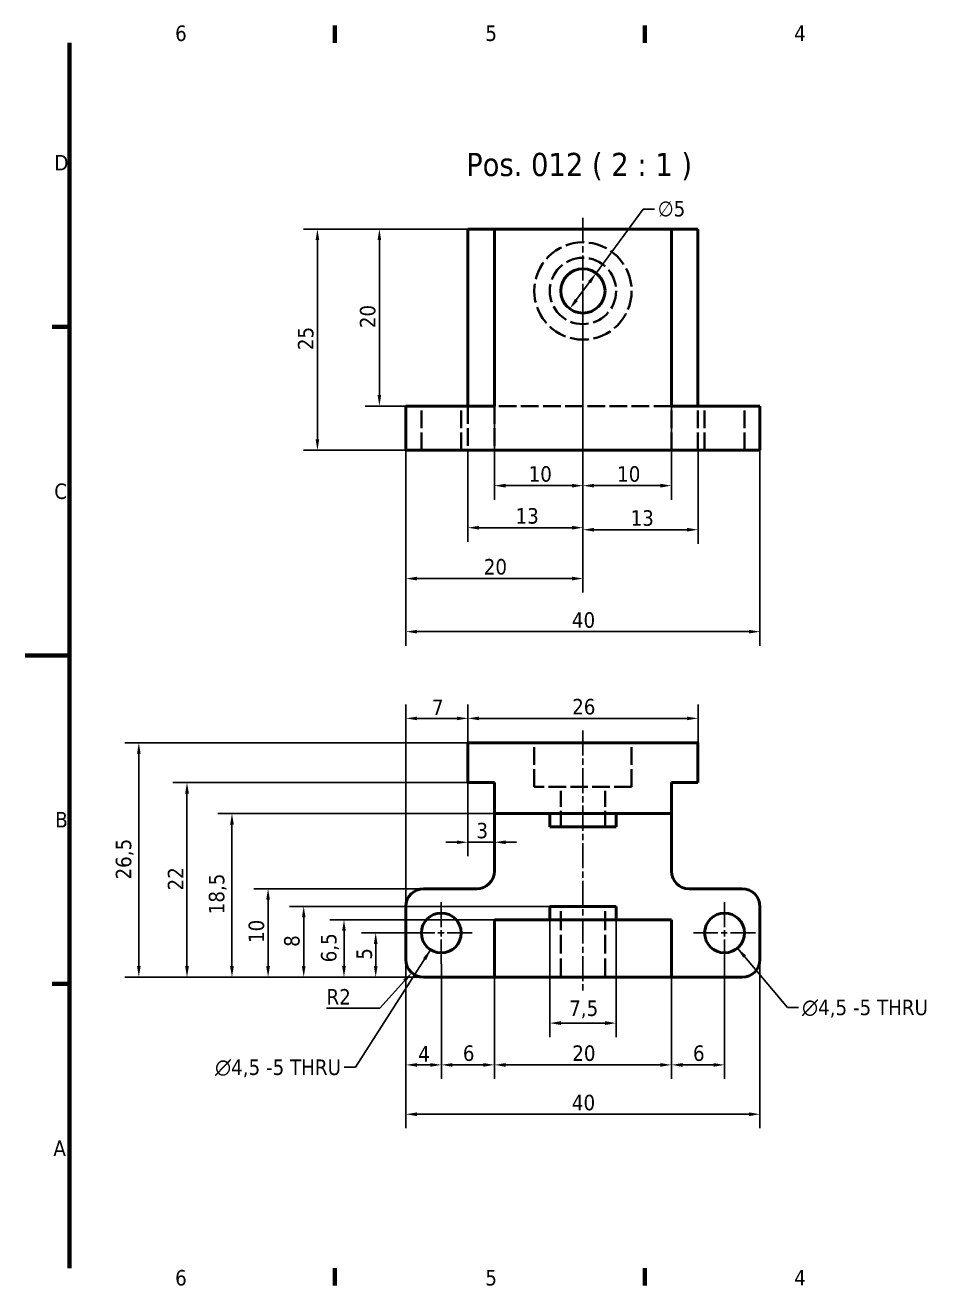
# Model space of a CAD drawing. Header units: millimetres. Extents: x 0 to 210, y 0 to 149.
# Drawn here: x 0 to 102.7, y 3 to 145.5 of the extents above; entities that cross this region are included whole.
import ezdxf

# ---------------------------------------------------------------- set-up
doc = ezdxf.new("R2010")
doc.units = ezdxf.units.MM
doc.header["$LTSCALE"] = 0.5
doc.linetypes.add('CHAIN', pattern=[0.3543, 0.2362, -0.0295, 0.0591, -0.0295])
doc.linetypes.add('DASHED', pattern=[0.2068, 0.1655, -0.0413])
for name, color, linetype, lineweight in [('Border (ISO)', 7, 'Continuous', 70), ('Center Mark (ISO)', 7, 'Continuous', 25), ('Centerline (ISO)', 7, 'Continuous', 25), ('Dimension (ISO)', 7, 'Continuous', 25), ('Hidden (ISO)', 7, 'DASHED', 35), ('Symbol (ISO)', 7, 'Continuous', 25), ('Visible (ISO)', 7, 'Continuous', 50)]:
    doc.layers.add(name, color=color, linetype=linetype, lineweight=lineweight)
doc.styles.add('Note Text (ISO)', font='tahoma.ttf')
doc.styles.add('Text Style60', font='tahoma.ttf')
doc.dimstyles.new('Default - Method 1b (ISO)', dxfattribs={"dimscale": 0.5, "dimtxt": 3.5, "dimasz": 2.5, "dimexe": 3.175, "dimexo": 0, "dimgap": 0.762, "dimtad": 1, "dimtoh": 1, "dimrnd": 1e-08, "dimtxsty": 'Note Text (ISO)', "dimcen": 0.09, "dimdle": 10, "dimclrd": 256, "dimclre": 256, "dimclrt": 256, "dimazin": 2, "dimtfac": 1, "dimtmove": 0, "dimatfit": 3, "dimfxl": 0, "dimtolj": 1, "dimlwd": -1, "dimlwe": -1, "dimarcsym": 0})
doc.dimstyles.new('Default - Method 1b (ISO)$7', dxfattribs={"dimscale": 0.5, "dimtxt": 3.5, "dimasz": 2.5, "dimexe": 3.175, "dimexo": 0, "dimgap": 0.762, "dimtad": 1, "dimtoh": 1, "dimrnd": 1e-08, "dimtxsty": 'Note Text (ISO)', "dimcen": 0.09, "dimdle": 10, "dimclrd": 256, "dimclre": 256, "dimclrt": 256, "dimazin": 2, "dimtfac": 1, "dimtmove": 0, "dimatfit": 3, "dimfxl": 0, "dimtolj": 1, "dimlwd": -1, "dimlwe": -1, "dimarcsym": 0})

# ---------------------------------------------------------------- blocks, each defined once
blk = doc.blocks.new('Borders Default Border')
at = {"layer": 'Border (ISO)'}
for p, q in [((70, 287), (70, 290.9)), ((140, 287), (140, 290.9)), ((10, 222.75), (6.1, 222.75)), ((10, 74.25), (6.1, 74.25)), ((70, 10), (70, 6.1)), ((140, 10), (140, 6.1))]:
    blk.add_line(p, q, dxfattribs=at)
at = {"layer": 'Border (ISO)', "flags": 128}
for points in [[(10, 10), (10, 287)], [(0, 148.5), (10, 148.5)]]:
    blk.add_lwpolyline(points, dxfattribs=at)
at = {"layer": 'Border (ISO)', "char_height": 3.5, "attachment_point": 7, "style": 'Note Text (ISO)'}
for s, insert in [('6', (33.88, 287.33)), ('5', (103.98, 287.33)), ('4', (173.78, 287.4)), ('D', (6.57, 258.13)), ('C', (6.56, 183.81)), ('B', (6.78, 109.63)), ('A', (6.36, 35.38)), ('6', (33.88, 6.03)), ('5', (103.98, 6.03)), ('4', (173.78, 6.1))]:
    blk.add_mtext(s, dxfattribs=dict(at, insert=insert))
blk = doc.blocks.new('*D5')
at = {"layer": 'Defpoints', "color": 0}
for p in [(43.02, 39.89), (47.02, 39.39), (47.02, 27.98)]:
    blk.add_point(p, dxfattribs=at)
at = {"layer": 'Dimension (ISO)'}
for p, q in [((43.02, 39.89), (43.02, 26.39)), ((47.02, 39.39), (47.02, 26.39)), ((44.27, 27.98), (45.77, 27.98))]:
    blk.add_line(p, q, dxfattribs=at)
for points in [[(44.27, 28.18), (44.27, 27.77), (43.02, 27.98)], [(45.77, 28.18), (45.77, 27.77), (47.02, 27.98)]]:
    blk.add_solid(points, dxfattribs=at)
at = {"layer": 'Dimension (ISO)', "insert": (44.41, 30.11), "char_height": 1.75, "attachment_point": 1, "style": 'Note Text (ISO)'}
blk.add_mtext('\\A1;4', dxfattribs=at)
blk = doc.blocks.new('*D6')
at = {"layer": 'Defpoints', "color": 0}
for p in [(47.02, 39.39), (53.02, 37.89), (53.02, 27.98)]:
    blk.add_point(p, dxfattribs=at)
at = {"layer": 'Dimension (ISO)'}
for p, q in [((47.02, 39.39), (47.02, 26.39)), ((53.02, 37.89), (53.02, 26.39)), ((48.27, 27.98), (51.77, 27.98))]:
    blk.add_line(p, q, dxfattribs=at)
for points in [[(48.27, 28.18), (48.27, 27.77), (47.02, 27.98)], [(51.77, 28.18), (51.77, 27.77), (53.02, 27.98)]]:
    blk.add_solid(points, dxfattribs=at)
at = {"layer": 'Dimension (ISO)', "insert": (49.45, 30.18), "char_height": 1.75, "attachment_point": 1, "style": 'Note Text (ISO)'}
blk.add_mtext('\\A1;6', dxfattribs=at)
blk = doc.blocks.new('*D7')
at = {"layer": 'Defpoints', "color": 0}
for p in [(53.02, 37.89), (73.02, 37.89), (73.02, 27.98)]:
    blk.add_point(p, dxfattribs=at)
at = {"layer": 'Dimension (ISO)'}
for p, q in [((53.02, 37.89), (53.02, 26.39)), ((73.02, 37.89), (73.02, 26.39)), ((54.27, 27.98), (71.77, 27.98))]:
    blk.add_line(p, q, dxfattribs=at)
for points in [[(54.27, 28.18), (54.27, 27.77), (53.02, 27.98)], [(71.77, 28.18), (71.77, 27.77), (73.02, 27.98)]]:
    blk.add_solid(points, dxfattribs=at)
at = {"layer": 'Dimension (ISO)', "insert": (61.81, 30.18), "char_height": 1.75, "attachment_point": 1, "style": 'Note Text (ISO)'}
blk.add_mtext('\\A1;20', dxfattribs=at)
blk = doc.blocks.new('*D8')
at = {"layer": 'Defpoints', "color": 0}
for p in [(79.02, 39.39), (73.02, 37.89), (79.02, 27.98)]:
    blk.add_point(p, dxfattribs=at)
at = {"layer": 'Dimension (ISO)'}
for p, q in [((79.02, 39.39), (79.02, 26.39)), ((73.02, 37.89), (73.02, 26.39)), ((74.27, 27.98), (77.77, 27.98))]:
    blk.add_line(p, q, dxfattribs=at)
for points in [[(74.27, 28.18), (74.27, 27.77), (73.02, 27.98)], [(77.77, 28.18), (77.77, 27.77), (79.02, 27.98)]]:
    blk.add_solid(points, dxfattribs=at)
at = {"layer": 'Dimension (ISO)', "insert": (75.45, 30.18), "char_height": 1.75, "attachment_point": 1, "style": 'Note Text (ISO)'}
blk.add_mtext('\\A1;6', dxfattribs=at)
blk = doc.blocks.new('*D9')
at = {"layer": 'Defpoints', "color": 0}
for p in [(43.02, 39.89), (83.02, 39.89), (83.02, 22.4)]:
    blk.add_point(p, dxfattribs=at)
at = {"layer": 'Dimension (ISO)'}
for p, q in [((43.02, 39.89), (43.02, 20.81)), ((83.02, 39.89), (83.02, 20.81)), ((44.27, 22.4), (81.77, 22.4))]:
    blk.add_line(p, q, dxfattribs=at)
for points in [[(44.27, 22.61), (44.27, 22.19), (43.02, 22.4)], [(81.77, 22.61), (81.77, 22.19), (83.02, 22.4)]]:
    blk.add_solid(points, dxfattribs=at)
at = {"layer": 'Dimension (ISO)', "insert": (61.77, 24.6), "char_height": 1.75, "attachment_point": 1, "style": 'Note Text (ISO)'}
blk.add_mtext('\\A1;40', dxfattribs=at)
blk = doc.blocks.new('*D10')
at = {"layer": 'Defpoints', "color": 0}
for p in [(39.6, 42.89), (43.52, 42.89), (45.02, 37.89)]:
    blk.add_point(p, dxfattribs=at)
at = {"layer": 'Dimension (ISO)'}
for p, q in [((43.52, 42.89), (38.01, 42.89)), ((39.6, 39.14), (39.6, 41.64)), ((45.02, 37.89), (38.01, 37.89))]:
    blk.add_line(p, q, dxfattribs=at)
for points in [[(39.39, 41.64), (39.81, 41.64), (39.6, 42.89)], [(39.39, 39.14), (39.81, 39.14), (39.6, 37.89)]]:
    blk.add_solid(points, dxfattribs=at)
at = {"layer": 'Dimension (ISO)', "insert": (37.43, 39.86), "char_height": 1.75, "attachment_point": 1, "rotation": 90, "style": 'Note Text (ISO)'}
blk.add_mtext('\\A1;5', dxfattribs=at)
blk = doc.blocks.new('*D11')
at = {"layer": 'Defpoints', "color": 0}
for p in [(45.02, 39.89), (43.68, 38.4)]:
    blk.add_point(p, dxfattribs=at)
at = {"layer": 'Dimension (ISO)'}
for p, q in [((40.07, 34.38), (42.84, 37.47)), ((34.04, 34.38), (40.07, 34.38))]:
    blk.add_line(p, q, dxfattribs=at)
blk.add_solid([(42.69, 37.61), (43, 37.33), (43.68, 38.4)], dxfattribs=at)
at = {"layer": 'Dimension (ISO)', "insert": (34.04, 36.55), "char_height": 1.75, "attachment_point": 1, "style": 'Note Text (ISO)'}
blk.add_mtext('\\A1;R2', dxfattribs=at)
blk = doc.blocks.new('*D12')
at = {"layer": 'Defpoints', "color": 0}
for p in [(45.02, 47.89), (27.44, 37.89), (45.02, 37.89)]:
    blk.add_point(p, dxfattribs=at)
at = {"layer": 'Dimension (ISO)'}
for p, q in [((45.02, 47.89), (25.85, 47.89)), ((27.44, 46.64), (27.44, 39.14)), ((45.02, 37.89), (25.85, 37.89))]:
    blk.add_line(p, q, dxfattribs=at)
for points in [[(27.23, 46.64), (27.65, 46.64), (27.44, 47.89)], [(27.23, 39.14), (27.65, 39.14), (27.44, 37.89)]]:
    blk.add_solid(points, dxfattribs=at)
at = {"layer": 'Dimension (ISO)', "insert": (25.24, 41.75), "char_height": 1.75, "attachment_point": 1, "rotation": 90, "style": 'Note Text (ISO)'}
blk.add_mtext('\\A1;10', dxfattribs=at)
blk = doc.blocks.new('*D13')
at = {"layer": 'Defpoints', "color": 0}
for p in [(12.84, 64.39), (50.02, 64.39), (45.02, 37.89)]:
    blk.add_point(p, dxfattribs=at)
at = {"layer": 'Dimension (ISO)'}
for p, q in [((50.02, 64.39), (11.25, 64.39)), ((12.84, 39.14), (12.84, 63.14)), ((45.02, 37.89), (11.25, 37.89))]:
    blk.add_line(p, q, dxfattribs=at)
for points in [[(12.63, 63.14), (13.04, 63.14), (12.84, 64.39)], [(12.63, 39.14), (13.04, 39.14), (12.84, 37.89)]]:
    blk.add_solid(points, dxfattribs=at)
at = {"layer": 'Dimension (ISO)', "insert": (10.23, 48.93), "char_height": 1.75, "attachment_point": 1, "rotation": 90, "style": 'Note Text (ISO)'}
blk.add_mtext('\\A1;26,5', dxfattribs=at)
blk = doc.blocks.new('*D14')
at = {"layer": 'Defpoints', "color": 0}
for p in [(36.02, 44.39), (53.02, 44.39), (53.02, 37.89)]:
    blk.add_point(p, dxfattribs=at)
at = {"layer": 'Dimension (ISO)'}
for p, q in [((53.02, 44.39), (34.43, 44.39)), ((36.02, 39.14), (36.02, 43.14)), ((53.02, 37.89), (34.43, 37.89))]:
    blk.add_line(p, q, dxfattribs=at)
for points in [[(35.81, 43.14), (36.22, 43.14), (36.02, 44.39)], [(35.81, 39.14), (36.22, 39.14), (36.02, 37.89)]]:
    blk.add_solid(points, dxfattribs=at)
at = {"layer": 'Dimension (ISO)', "insert": (33.42, 39.57), "char_height": 1.75, "attachment_point": 1, "rotation": 90, "style": 'Note Text (ISO)'}
blk.add_mtext('\\A1;6,5', dxfattribs=at)
blk = doc.blocks.new('*D15')
at = {"layer": 'Defpoints', "color": 0}
for p in [(23.36, 56.39), (53.02, 56.39), (53.02, 37.89)]:
    blk.add_point(p, dxfattribs=at)
at = {"layer": 'Dimension (ISO)'}
for p, q in [((53.02, 56.39), (21.77, 56.39)), ((23.36, 39.14), (23.36, 55.14)), ((53.02, 37.89), (21.77, 37.89))]:
    blk.add_line(p, q, dxfattribs=at)
for points in [[(23.15, 55.14), (23.57, 55.14), (23.36, 56.39)], [(23.15, 39.14), (23.57, 39.14), (23.36, 37.89)]]:
    blk.add_solid(points, dxfattribs=at)
at = {"layer": 'Dimension (ISO)', "insert": (20.75, 45), "char_height": 1.75, "attachment_point": 1, "rotation": 90, "style": 'Note Text (ISO)'}
blk.add_mtext('\\A1;18,5', dxfattribs=at)
blk = doc.blocks.new('*D16')
at = {"layer": 'Defpoints', "color": 0}
for p in [(18.28, 59.89), (50.02, 59.89), (53.02, 37.89)]:
    blk.add_point(p, dxfattribs=at)
at = {"layer": 'Dimension (ISO)'}
for p, q in [((50.02, 59.89), (16.69, 59.89)), ((18.28, 39.14), (18.28, 58.64)), ((53.02, 37.89), (16.69, 37.89))]:
    blk.add_line(p, q, dxfattribs=at)
for points in [[(18.07, 58.64), (18.49, 58.64), (18.28, 59.89)], [(18.07, 39.14), (18.49, 39.14), (18.28, 37.89)]]:
    blk.add_solid(points, dxfattribs=at)
at = {"layer": 'Dimension (ISO)', "insert": (16.11, 47.69), "char_height": 1.75, "attachment_point": 1, "rotation": 90, "style": 'Note Text (ISO)'}
blk.add_mtext('\\A1;22', dxfattribs=at)
blk = doc.blocks.new('*D17')
at = {"layer": 'Defpoints', "color": 0}
for p in [(50.02, 59.89), (53.02, 56.39), (53.02, 53.14)]:
    blk.add_point(p, dxfattribs=at)
at = {"layer": 'Dimension (ISO)'}
for p, q in [((50.02, 59.89), (50.02, 51.55)), ((53.02, 56.39), (53.02, 51.55)), ((48.77, 53.14), (47.52, 53.14)), ((50.02, 53.14), (53.02, 53.14)), ((54.27, 53.14), (55.52, 53.14))]:
    blk.add_line(p, q, dxfattribs=at)
for points in [[(48.77, 53.34), (48.77, 52.93), (50.02, 53.14)], [(54.27, 53.34), (54.27, 52.93), (53.02, 53.14)]]:
    blk.add_solid(points, dxfattribs=at)
at = {"layer": 'Dimension (ISO)', "insert": (50.98, 55.34), "char_height": 1.75, "attachment_point": 1, "style": 'Note Text (ISO)'}
blk.add_mtext('\\A1;3', dxfattribs=at)
blk = doc.blocks.new('*D18')
at = {"layer": 'Defpoints', "color": 0}
for p in [(76.02, 67.14), (50.02, 64.39), (76.02, 64.39)]:
    blk.add_point(p, dxfattribs=at)
at = {"layer": 'Dimension (ISO)'}
for p, q in [((50.02, 64.39), (50.02, 68.72)), ((76.02, 64.39), (76.02, 68.72)), ((51.27, 67.14), (74.77, 67.14))]:
    blk.add_line(p, q, dxfattribs=at)
for points in [[(51.27, 67.34), (51.27, 66.93), (50.02, 67.14)], [(74.77, 67.34), (74.77, 66.93), (76.02, 67.14)]]:
    blk.add_solid(points, dxfattribs=at)
at = {"layer": 'Dimension (ISO)', "insert": (61.8, 69.34), "char_height": 1.75, "attachment_point": 1, "style": 'Note Text (ISO)'}
blk.add_mtext('\\A1;26', dxfattribs=at)
blk = doc.blocks.new('*D19')
at = {"layer": 'Defpoints', "color": 0}
for p in [(50.02, 67.14), (50.02, 64.39), (43.02, 45.89)]:
    blk.add_point(p, dxfattribs=at)
at = {"layer": 'Dimension (ISO)'}
for p, q in [((43.02, 45.89), (43.02, 68.72)), ((50.02, 64.39), (50.02, 68.72)), ((44.27, 67.14), (48.77, 67.14))]:
    blk.add_line(p, q, dxfattribs=at)
for points in [[(44.27, 67.34), (44.27, 66.93), (43.02, 67.14)], [(48.77, 67.34), (48.77, 66.93), (50.02, 67.14)]]:
    blk.add_solid(points, dxfattribs=at)
at = {"layer": 'Dimension (ISO)', "insert": (45.96, 69.27), "char_height": 1.75, "attachment_point": 1, "style": 'Note Text (ISO)'}
blk.add_mtext('\\A1;7', dxfattribs=at)
blk = doc.blocks.new('*D20')
at = {"layer": 'Defpoints', "color": 0}
for p in [(33.02, 122.44), (53.02, 122.44), (45.02, 97.44)]:
    blk.add_point(p, dxfattribs=at)
at = {"layer": 'Dimension (ISO)'}
for p, q in [((53.02, 122.44), (31.43, 122.44)), ((33.02, 98.69), (33.02, 121.19)), ((45.02, 97.44), (31.43, 97.44))]:
    blk.add_line(p, q, dxfattribs=at)
for points in [[(32.81, 121.19), (33.22, 121.19), (33.02, 122.44)], [(32.81, 98.69), (33.22, 98.69), (33.02, 97.44)]]:
    blk.add_solid(points, dxfattribs=at)
at = {"layer": 'Dimension (ISO)', "insert": (30.81, 108.76), "char_height": 1.75, "attachment_point": 1, "rotation": 90, "style": 'Note Text (ISO)'}
blk.add_mtext('\\A1;25', dxfattribs=at)
blk = doc.blocks.new('*D21')
at = {"layer": 'Defpoints', "color": 0}
for p in [(63.02, 115.44), (43.02, 97.44), (63.02, 82.94)]:
    blk.add_point(p, dxfattribs=at)
at = {"layer": 'Dimension (ISO)'}
for p, q in [((63.02, 115.44), (63.02, 81.35)), ((43.02, 97.44), (43.02, 81.35)), ((44.27, 82.94), (61.77, 82.94))]:
    blk.add_line(p, q, dxfattribs=at)
for points in [[(44.27, 83.15), (44.27, 82.73), (43.02, 82.94)], [(61.77, 83.15), (61.77, 82.73), (63.02, 82.94)]]:
    blk.add_solid(points, dxfattribs=at)
at = {"layer": 'Dimension (ISO)', "insert": (51.81, 85.15), "char_height": 1.75, "attachment_point": 1, "style": 'Note Text (ISO)'}
blk.add_mtext('\\A1;20', dxfattribs=at)
blk = doc.blocks.new('*D22')
at = {"layer": 'Defpoints', "color": 0}
for p in [(43.02, 97.44), (83.02, 97.44), (83.02, 76.94)]:
    blk.add_point(p, dxfattribs=at)
at = {"layer": 'Dimension (ISO)'}
for p, q in [((43.02, 97.44), (43.02, 75.35)), ((83.02, 97.44), (83.02, 75.35)), ((44.27, 76.94), (81.77, 76.94))]:
    blk.add_line(p, q, dxfattribs=at)
for points in [[(44.27, 77.15), (44.27, 76.73), (43.02, 76.94)], [(81.77, 77.15), (81.77, 76.73), (83.02, 76.94)]]:
    blk.add_solid(points, dxfattribs=at)
at = {"layer": 'Dimension (ISO)', "insert": (61.77, 79.14), "char_height": 1.75, "attachment_point": 1, "style": 'Note Text (ISO)'}
blk.add_mtext('\\A1;40', dxfattribs=at)
blk = doc.blocks.new('*D23')
at = {"layer": 'Defpoints', "color": 0}
for p in [(53.02, 102.44), (63.02, 101.19), (63.02, 93.44)]:
    blk.add_point(p, dxfattribs=at)
at = {"layer": 'Dimension (ISO)'}
for p, q in [((53.02, 102.44), (53.02, 91.85)), ((63.02, 101.19), (63.02, 91.85)), ((54.27, 93.44), (61.77, 93.44))]:
    blk.add_line(p, q, dxfattribs=at)
for points in [[(54.27, 93.65), (54.27, 93.23), (53.02, 93.44)], [(61.77, 93.65), (61.77, 93.23), (63.02, 93.44)]]:
    blk.add_solid(points, dxfattribs=at)
at = {"layer": 'Dimension (ISO)', "insert": (56.88, 95.64), "char_height": 1.75, "attachment_point": 1, "style": 'Note Text (ISO)'}
blk.add_mtext('\\A1;10', dxfattribs=at)
blk = doc.blocks.new('*D24')
at = {"layer": 'Defpoints', "color": 0}
for p in [(63.02, 101.19), (50.02, 97.44), (63.02, 88.69)]:
    blk.add_point(p, dxfattribs=at)
at = {"layer": 'Dimension (ISO)'}
for p, q in [((63.02, 101.19), (63.02, 87.1)), ((50.02, 97.44), (50.02, 87.1)), ((51.27, 88.69), (61.77, 88.69))]:
    blk.add_line(p, q, dxfattribs=at)
for points in [[(51.27, 88.9), (51.27, 88.48), (50.02, 88.69)], [(61.77, 88.9), (61.77, 88.48), (63.02, 88.69)]]:
    blk.add_solid(points, dxfattribs=at)
at = {"layer": 'Dimension (ISO)', "insert": (55.4, 90.9), "char_height": 1.75, "attachment_point": 1, "style": 'Note Text (ISO)'}
blk.add_mtext('\\A1;13', dxfattribs=at)
blk = doc.blocks.new('*D25')
at = {"layer": 'Defpoints', "color": 0}
for p in [(63.02, 101.19), (73.02, 102.44), (73.02, 93.44)]:
    blk.add_point(p, dxfattribs=at)
at = {"layer": 'Dimension (ISO)'}
for p, q in [((63.02, 101.19), (63.02, 91.85)), ((73.02, 102.44), (73.02, 91.85)), ((64.27, 93.44), (71.77, 93.44))]:
    blk.add_line(p, q, dxfattribs=at)
for points in [[(64.27, 93.65), (64.27, 93.23), (63.02, 93.44)], [(71.77, 93.65), (71.77, 93.23), (73.02, 93.44)]]:
    blk.add_solid(points, dxfattribs=at)
at = {"layer": 'Dimension (ISO)', "insert": (66.88, 95.64), "char_height": 1.75, "attachment_point": 1, "style": 'Note Text (ISO)'}
blk.add_mtext('\\A1;10', dxfattribs=at)
blk = doc.blocks.new('*D26')
at = {"layer": 'Defpoints', "color": 0}
for p in [(63.02, 101.19), (76.02, 97.44), (76.02, 88.46)]:
    blk.add_point(p, dxfattribs=at)
at = {"layer": 'Dimension (ISO)'}
for p, q in [((63.02, 101.19), (63.02, 86.87)), ((76.02, 97.44), (76.02, 86.87)), ((64.27, 88.46), (74.77, 88.46))]:
    blk.add_line(p, q, dxfattribs=at)
for points in [[(64.27, 88.67), (64.27, 88.25), (63.02, 88.46)], [(74.77, 88.67), (74.77, 88.25), (76.02, 88.46)]]:
    blk.add_solid(points, dxfattribs=at)
at = {"layer": 'Dimension (ISO)', "insert": (68.4, 90.66), "char_height": 1.75, "attachment_point": 1, "style": 'Note Text (ISO)'}
blk.add_mtext('\\A1;13', dxfattribs=at)
blk = doc.blocks.new('*D27')
at = {"layer": 'Defpoints', "color": 0}
for p in [(40.02, 122.44), (53.02, 122.44), (45.02, 102.44)]:
    blk.add_point(p, dxfattribs=at)
at = {"layer": 'Dimension (ISO)'}
for p, q in [((53.02, 122.44), (38.43, 122.44)), ((40.02, 103.69), (40.02, 121.19)), ((45.02, 102.44), (38.43, 102.44))]:
    blk.add_line(p, q, dxfattribs=at)
for points in [[(39.81, 121.19), (40.22, 121.19), (40.02, 122.44)], [(39.81, 103.69), (40.22, 103.69), (40.02, 102.44)]]:
    blk.add_solid(points, dxfattribs=at)
at = {"layer": 'Dimension (ISO)', "insert": (37.81, 111.24), "char_height": 1.75, "attachment_point": 1, "rotation": 90, "style": 'Note Text (ISO)'}
blk.add_mtext('\\A1;20', dxfattribs=at)
blk = doc.blocks.new('*D28')
at = {"layer": 'Defpoints', "color": 0}
for p in [(64.5, 117.45), (61.53, 113.43)]:
    blk.add_point(p, dxfattribs=at)
at = {"layer": 'Dimension (ISO)'}
for p, q in [((64.5, 117.45), (69.84, 124.68)), ((69.84, 124.68), (71.09, 124.68)), ((62.27, 114.44), (63.76, 116.45))]:
    blk.add_line(p, q, dxfattribs=at)
for points in [[(63.59, 116.57), (63.93, 116.32), (64.5, 117.45)], [(62.11, 114.56), (62.44, 114.31), (61.53, 113.43)]]:
    blk.add_solid(points, dxfattribs=at)
at = {"layer": 'Dimension (ISO)', "insert": (71.47, 125.62), "char_height": 1.75, "attachment_point": 1, "style": 'Note Text (ISO)'}
blk.add_mtext('\\A1;∅5', dxfattribs=at)
blk = doc.blocks.new('*D29')
at = {"layer": 'Defpoints', "color": 0}
for p in [(59.27, 44.39), (66.77, 44.39), (66.77, 32.7)]:
    blk.add_point(p, dxfattribs=at)
at = {"layer": 'Dimension (ISO)'}
for p, q in [((59.27, 44.39), (59.27, 31.11)), ((66.77, 44.39), (66.77, 31.11)), ((60.52, 32.7), (65.52, 32.7))]:
    blk.add_line(p, q, dxfattribs=at)
for points in [[(60.52, 32.91), (60.52, 32.49), (59.27, 32.7)], [(65.52, 32.91), (65.52, 32.49), (66.77, 32.7)]]:
    blk.add_solid(points, dxfattribs=at)
at = {"layer": 'Dimension (ISO)', "insert": (61.46, 35.26), "char_height": 1.75, "attachment_point": 1, "style": 'Note Text (ISO)'}
blk.add_mtext('\\A1;7,5', dxfattribs=at)
blk = doc.blocks.new('*D30')
at = {"layer": 'Defpoints', "color": 0}
for p in [(59.27, 45.89), (31.47, 37.89), (53.02, 37.89)]:
    blk.add_point(p, dxfattribs=at)
at = {"layer": 'Dimension (ISO)'}
for p, q in [((59.27, 45.89), (29.88, 45.89)), ((31.47, 44.64), (31.47, 39.14)), ((53.02, 37.89), (29.88, 37.89))]:
    blk.add_line(p, q, dxfattribs=at)
for points in [[(31.26, 44.64), (31.67, 44.64), (31.47, 45.89)], [(31.26, 39.14), (31.67, 39.14), (31.47, 37.89)]]:
    blk.add_solid(points, dxfattribs=at)
at = {"layer": 'Dimension (ISO)', "insert": (29.25, 41.32), "char_height": 1.75, "attachment_point": 1, "rotation": 90, "style": 'Note Text (ISO)'}
blk.add_mtext('\\A1;8', dxfattribs=at)

msp = doc.modelspace()

# ---------------------------------------------------------------- linework, layer by layer
at = {"layer": 'Center Mark (ISO)', "linetype": 'CHAIN', "ltscale": 23.990969}
for p, q in [((47.015, 46.386), (47.015, 39.386)), ((79.015, 46.386), (79.015, 39.386)), ((50.515, 42.886), (43.515, 42.886)), ((82.515, 42.886), (75.515, 42.886))]:
    msp.add_line(p, q, dxfattribs=at)
at = {"layer": 'Centerline (ISO)', "linetype": 'CHAIN', "ltscale": 23.990969}
for p, q in [((63.015, 123.692), (63.015, 101.192)), ((63.015, 65.776), (63.015, 36.311))]:
    msp.add_line(p, q, dxfattribs=at)
at = {"layer": 'Hidden (ISO)', "ltscale": 24.17795}
for p, q in [((44.765, 97.442), (44.765, 102.442)), ((49.265, 97.442), (49.265, 102.442)), ((50.015, 102.442), (50.015, 97.442)), ((53.015, 102.442), (53.015, 97.442)), ((73.015, 102.442), (53.015, 102.442)), ((73.015, 97.442), (73.015, 102.442)), ((76.015, 97.442), (76.015, 102.442)), ((76.765, 97.442), (76.765, 102.442)), ((81.265, 97.442), (81.265, 102.442)), ((57.515, 59.386), (57.515, 64.386)), ((68.515, 59.386), (68.515, 64.386))]:
    msp.add_line(p, q, dxfattribs=at)
at = {"layer": 'Hidden (ISO)', "ltscale": 23.872284}
msp.add_line((68.515, 59.386), (57.515, 59.386), dxfattribs=at)
at = {"layer": 'Hidden (ISO)', "ltscale": 21.760155}
for p, q in [((60.515, 54.886), (60.515, 59.386)), ((65.515, 54.886), (65.515, 59.386))]:
    msp.add_line(p, q, dxfattribs=at)
at = {"layer": 'Hidden (ISO)', "ltscale": 25.789812}
for p, q in [((60.515, 37.886), (60.515, 45.886)), ((65.515, 37.886), (65.515, 45.886))]:
    msp.add_line(p, q, dxfattribs=at)
at = {"layer": 'Hidden (ISO)', "ltscale": 25.708614}
msp.add_circle((63.015, 115.442), 5.5, dxfattribs=at)
at = {"layer": 'Hidden (ISO)', "ltscale": 25.31909}
msp.add_circle((63.015, 115.442), 3.75, dxfattribs=at)
at = {"layer": 'Visible (ISO)'}
for p, q in [((50.015, 122.442), (50.015, 102.442)), ((53.015, 122.442), (50.015, 122.442)), ((53.015, 122.442), (73.015, 122.442)), ((53.015, 122.442), (53.015, 102.442)), ((73.015, 122.442), (73.015, 102.442)), ((76.015, 122.442), (73.015, 122.442)), ((76.015, 102.442), (76.015, 122.442)), ((43.015, 102.442), (45.015, 102.442)), ((43.015, 102.442), (43.015, 97.442)), ((45.015, 102.442), (53.015, 102.442)), ((73.015, 102.442), (81.015, 102.442)), ((81.015, 102.442), (83.015, 102.442)), ((83.015, 97.442), (83.015, 102.442)), ((45.015, 97.442), (43.015, 97.442)), ((45.015, 97.442), (81.015, 97.442)), ((83.015, 97.442), (81.015, 97.442)), ((50.015, 64.386), (76.015, 64.386)), ((50.015, 64.386), (50.015, 59.886)), ((76.015, 64.386), (76.015, 59.886)), ((53.015, 59.886), (50.015, 59.886)), ((53.015, 59.886), (53.015, 56.386)), ((73.015, 59.886), (73.015, 56.386)), ((76.015, 59.886), (73.015, 59.886)), ((53.015, 49.886), (53.015, 56.386)), ((53.015, 56.386), (73.015, 56.386)), ((59.265, 56.386), (59.265, 54.886)), ((66.765, 56.386), (66.765, 54.886)), ((73.015, 56.386), (73.015, 49.886)), ((66.765, 54.886), (59.265, 54.886)), ((51.015, 47.886), (45.015, 47.886)), ((81.015, 47.886), (75.015, 47.886)), ((43.015, 45.886), (43.015, 39.886)), ((59.265, 45.886), (66.765, 45.886)), ((59.265, 45.886), (59.265, 44.386)), ((66.765, 45.886), (66.765, 44.386)), ((83.015, 39.886), (83.015, 45.886)), ((73.015, 44.386), (53.015, 44.386)), ((53.015, 44.386), (53.015, 37.886)), ((73.015, 44.386), (73.015, 37.886)), ((45.015, 37.886), (53.015, 37.886)), ((53.015, 37.886), (73.015, 37.886)), ((73.015, 37.886), (81.015, 37.886))]:
    msp.add_line(p, q, dxfattribs=at)
for centre, radius in [((63.015, 115.442), 2.5), ((47.015, 42.886), 2.25), ((79.015, 42.886), 2.25)]:
    msp.add_circle(centre, radius, dxfattribs=at)
for centre, start, end in [((51.015, 49.886), 270, 0), ((75.015, 49.886), 180, 270), ((45.015, 45.886), 90, 180), ((81.015, 45.886), 0, 90), ((45.015, 39.886), 180, 270), ((81.015, 39.886), 270, 0)]:
    msp.add_arc(centre, 2, start, end, dxfattribs=at)

# ---------------------------------------------------------------- block references
at = {"xscale": 0.5, "yscale": 0.5, "zscale": 0.5}
msp.add_blockref('Borders Default Border', (0, 0), dxfattribs=at)

# ---------------------------------------------------------------- texts
at = {"layer": 'Symbol (ISO)', "insert": (49.823, 127.958), "char_height": 2.62, "attachment_point": 7, "style": 'Text Style60'}
msp.add_mtext('Pos. 012 ( 2 : 1 )', dxfattribs=at)
at = {"layer": 'Symbol (ISO)', "char_height": 1.75, "width": 15.25993, "line_spacing_factor": 0.6125, "style": 'Note Text (ISO)'}
for insert, attachment_point in [((87.773, 35.351), 1), ((35.676, 28.589), 3)]:
    msp.add_mtext('\\fTahoma|b0|i0;\\H1.7500;\\fAIGDT|b0|i0;\\H1.7500;n\\fTahoma|b0|i0;\\H1.7500;4,5 -5 THRU', dxfattribs=dict(at, insert=insert, attachment_point=attachment_point))

# ---------------------------------------------------------------- dimensions: what is measured, and where the dimension line sits
at = {"layer": 'Dimension (ISO)'}
dim = msp.add_diameter_dim_2p(p1=(61.53, 113.431), p2=(64.501, 117.453), dimstyle='Default - Method 1b (ISO)', override={"dimgap": 0.762, "dimtad": 0, "dimtih": 1, "dimdec": 2, "dimlfac": 1, "dimtol": 0, "dimlim": 0, "dimtp": 0, "dimtm": 0, "dimtdec": 2, "dimatfit": 2}, dxfattribs=at)
dim.commit()
dim.dimension.update_dxf_attribs({"geometry": '*D28', "text_midpoint": (72.966, 124.682), "dimtype": 163})
for base, p1, p2, angle, override, picture, middle in [((33.015, 122.442), (45.015, 97.442), (53.015, 122.442), 270, {"dimgap": 0.762, "dimtoh": 0, "dimdec": 2, "dimtol": 0, "dimlim": 0, "dimtp": 0, "dimtm": 0, "dimtdec": 2, "dimtofl": 0, "dimatfit": 1}, '*D20', (33.015, 109.942)), ((40.015, 122.442), (45.015, 102.442), (53.015, 122.442), 270, {"dimgap": 0.762, "dimtoh": 0, "dimdec": 2, "dimtol": 0, "dimlim": 0, "dimtp": 0, "dimtm": 0, "dimtdec": 2, "dimtofl": 0, "dimatfit": 1}, '*D27', (40.015, 112.442)), ((63.015, 82.942), (43.015, 97.442), (63.015, 115.442), 180, {"dimgap": 0.762, "dimtoh": 0, "dimdec": 2, "dimtol": 0, "dimlim": 0, "dimtp": 0, "dimtm": 0, "dimtdec": 2, "dimtofl": 0, "dimatfit": 1}, '*D21', (53.015, 82.942)), ((63.015, 88.692), (50.015, 97.442), (63.015, 101.192), 180, {"dimgap": 0.762, "dimtoh": 0, "dimdec": 2, "dimtol": 0, "dimlim": 0, "dimtp": 0, "dimtm": 0, "dimtdec": 2, "dimtofl": 0, "dimatfit": 1}, '*D24', (56.515, 88.692)), ((63.015, 93.442), (53.015, 102.442), (63.015, 101.192), 180, {"dimgap": 0.762, "dimtoh": 0, "dimdec": 2, "dimtol": 0, "dimlim": 0, "dimtp": 0, "dimtm": 0, "dimtdec": 2, "dimtofl": 0, "dimatfit": 1}, '*D23', (58.015, 93.442)), ((73.015, 93.442), (63.015, 101.192), (73.015, 102.442), 180, {"dimgap": 0.762, "dimtoh": 0, "dimdec": 2, "dimtol": 0, "dimlim": 0, "dimtp": 0, "dimtm": 0, "dimtdec": 2, "dimtofl": 0, "dimatfit": 1}, '*D25', (68.015, 93.442)), ((76.015, 88.459), (63.015, 101.192), (76.015, 97.442), 180, {"dimgap": 0.762, "dimtoh": 0, "dimdec": 2, "dimtol": 0, "dimlim": 0, "dimtp": 0, "dimtm": 0, "dimtdec": 2, "dimtofl": 0, "dimatfit": 1}, '*D26', (69.515, 88.459)), ((83.015, 76.942), (43.015, 97.442), (83.015, 97.442), 180, {"dimgap": 0.762, "dimtoh": 0, "dimdec": 2, "dimtol": 0, "dimlim": 0, "dimtp": 0, "dimtm": 0, "dimtdec": 2, "dimtofl": 0, "dimatfit": 1}, '*D22', (63.015, 76.942)), ((50.015, 67.136), (43.015, 45.886), (50.015, 64.386), 180, {"dimgap": 0.762, "dimtoh": 0, "dimdec": 2, "dimtol": 0, "dimlim": 0, "dimtp": 0, "dimtm": 0, "dimtdec": 2, "dimtofl": 0, "dimatfit": 1}, '*D19', (46.515, 67.136)), ((76.015, 67.136), (50.015, 64.386), (76.015, 64.386), 180, {"dimgap": 0.762, "dimtoh": 0, "dimdec": 2, "dimtol": 0, "dimlim": 0, "dimtp": 0, "dimtm": 0, "dimtdec": 2, "dimtofl": 0, "dimatfit": 1}, '*D18', (63.015, 67.136)), ((12.835, 64.386), (45.015, 37.886), (50.015, 64.386), 270, {"dimgap": 0.762, "dimtoh": 0, "dimdec": 2, "dimtol": 0, "dimlim": 0, "dimtp": 0, "dimtm": 0, "dimtdec": 2, "dimtofl": 0, "dimatfit": 1}, '*D13', (12.835, 51.136)), ((18.282, 59.886), (53.015, 37.886), (50.015, 59.886), 270, {"dimgap": 0.762, "dimtoh": 0, "dimdec": 2, "dimtol": 0, "dimlim": 0, "dimtp": 0, "dimtm": 0, "dimtdec": 2, "dimtofl": 0, "dimatfit": 1}, '*D16', (18.282, 48.886)), ((53.015, 53.136), (50.015, 59.886), (53.015, 56.386), 180, {"dimgap": 0.762, "dimtoh": 0, "dimdec": 2, "dimtol": 0, "dimlim": 0, "dimtp": 0, "dimtm": 0, "dimtdec": 2, "dimtofl": 1, "dimatfit": 1}, '*D17', (51.515, 53.136)), ((23.357, 56.386), (53.015, 37.886), (53.015, 56.386), 270, {"dimgap": 0.762, "dimtoh": 0, "dimdec": 2, "dimtol": 0, "dimlim": 0, "dimtp": 0, "dimtm": 0, "dimtdec": 2, "dimtofl": 0, "dimatfit": 1}, '*D15', (23.357, 47.136)), ((27.442, 37.886), (45.015, 47.886), (45.015, 37.886), 90, {"dimgap": 0.762, "dimtoh": 0, "dimdec": 2, "dimtol": 0, "dimlim": 0, "dimtp": 0, "dimtm": 0, "dimtdec": 2, "dimtofl": 0, "dimatfit": 1}, '*D12', (27.442, 42.886)), ((31.465, 37.886), (59.265, 45.886), (53.015, 37.886), 90, {"dimgap": 0.762, "dimtoh": 0, "dimdec": 2, "dimtol": 0, "dimlim": 0, "dimtp": 0, "dimtm": 0, "dimtdec": 2, "dimtofl": 0, "dimatfit": 1}, '*D30', (31.465, 41.886)), ((36.015, 44.386), (53.015, 37.886), (53.015, 44.386), 270, {"dimgap": 0.762, "dimtoh": 0, "dimdec": 2, "dimtol": 0, "dimlim": 0, "dimtp": 0, "dimtm": 0, "dimtdec": 2, "dimtofl": 0, "dimatfit": 1}, '*D14', (36.015, 41.136)), ((66.765, 32.699), (59.265, 44.386), (66.765, 44.386), 180, {"dimgap": 0.762, "dimtoh": 0, "dimdec": 2, "dimtol": 0, "dimlim": 0, "dimtp": 0, "dimtm": 0, "dimtdec": 2, "dimtofl": 0, "dimatfit": 1}, '*D29', (63.015, 32.699)), ((39.599, 42.886), (45.015, 37.886), (43.515, 42.886), 90, {"dimgap": 0.762, "dimtoh": 0, "dimdec": 2, "dimtol": 0, "dimlim": 0, "dimtp": 0, "dimtm": 0, "dimtdec": 2, "dimtofl": 0, "dimatfit": 1}, '*D10', (39.599, 40.386)), ((47.015, 27.976), (43.015, 39.886), (47.015, 39.386), 180, {"dimgap": 0.762, "dimtoh": 0, "dimdec": 2, "dimtol": 0, "dimlim": 0, "dimtp": 0, "dimtm": 0, "dimtdec": 2, "dimtofl": 0, "dimatfit": 1}, '*D5', (45.015, 27.976)), ((83.015, 22.398), (43.015, 39.886), (83.015, 39.886), 180, {"dimgap": 0.762, "dimtoh": 0, "dimdec": 2, "dimtol": 0, "dimlim": 0, "dimtp": 0, "dimtm": 0, "dimtdec": 2, "dimtofl": 0, "dimatfit": 1}, '*D9', (63.015, 22.398)), ((53.015, 27.976), (47.015, 39.386), (53.015, 37.886), 180, {"dimgap": 0.762, "dimtoh": 0, "dimdec": 2, "dimtol": 0, "dimlim": 0, "dimtp": 0, "dimtm": 0, "dimtdec": 2, "dimtofl": 0, "dimatfit": 1}, '*D6', (50.015, 27.976)), ((79.015, 27.976), (73.015, 37.886), (79.015, 39.386), 180, {"dimgap": 0.762, "dimtoh": 0, "dimdec": 2, "dimtol": 0, "dimlim": 0, "dimtp": 0, "dimtm": 0, "dimtdec": 2, "dimtofl": 0, "dimatfit": 1}, '*D8', (76.015, 27.976)), ((73.015, 27.976), (53.015, 37.886), (73.015, 37.886), 180, {"dimgap": 0.762, "dimtoh": 0, "dimdec": 2, "dimtol": 0, "dimlim": 0, "dimtp": 0, "dimtm": 0, "dimtdec": 2, "dimtofl": 0, "dimatfit": 1}, '*D7', (63.015, 27.976))]:
    dim = msp.add_linear_dim(base=base, p1=p1, p2=p2, angle=angle, dimstyle='Default - Method 1b (ISO)', override=override, dxfattribs=at)
    dim.commit()
    dim.dimension.update_dxf_attribs({"geometry": picture, "text_midpoint": middle, "dimtype": 160})
dim = msp.add_radius_dim(center=(45.015, 39.886), mpoint=(43.679, 38.398), dimstyle='Default - Method 1b (ISO)', override={"dimgap": 0.762, "dimtih": 1, "dimdec": 2, "dimlfac": 1, "dimcen": 0, "dimtol": 0, "dimlim": 0, "dimtp": 0, "dimtm": 0, "dimtdec": 2, "dimtofl": 0}, dxfattribs=at)
dim.commit()
dim.dimension.update_dxf_attribs({"geometry": '*D11', "text_midpoint": (35.298, 34.381), "dimtype": 164})

# ---------------------------------------------------------------- leaders
at = {"layer": 'Symbol (ISO)', "annotation_type": 0, "has_hookline": 1, "text_width": 14.887}
for points, hookline_direction in [([(45.804, 40.99), (37.307, 27.714), (36.057, 27.714)], 1), ([(80.478, 41.176), (86.142, 34.476), (87.392, 34.476)], 0)]:
    msp.add_leader(points, dimstyle='Default - Method 1b (ISO)$7', override={"dimtad": 0}, dxfattribs=dict(at, hookline_direction=hookline_direction))

doc.saveas('drawing.dxf')
